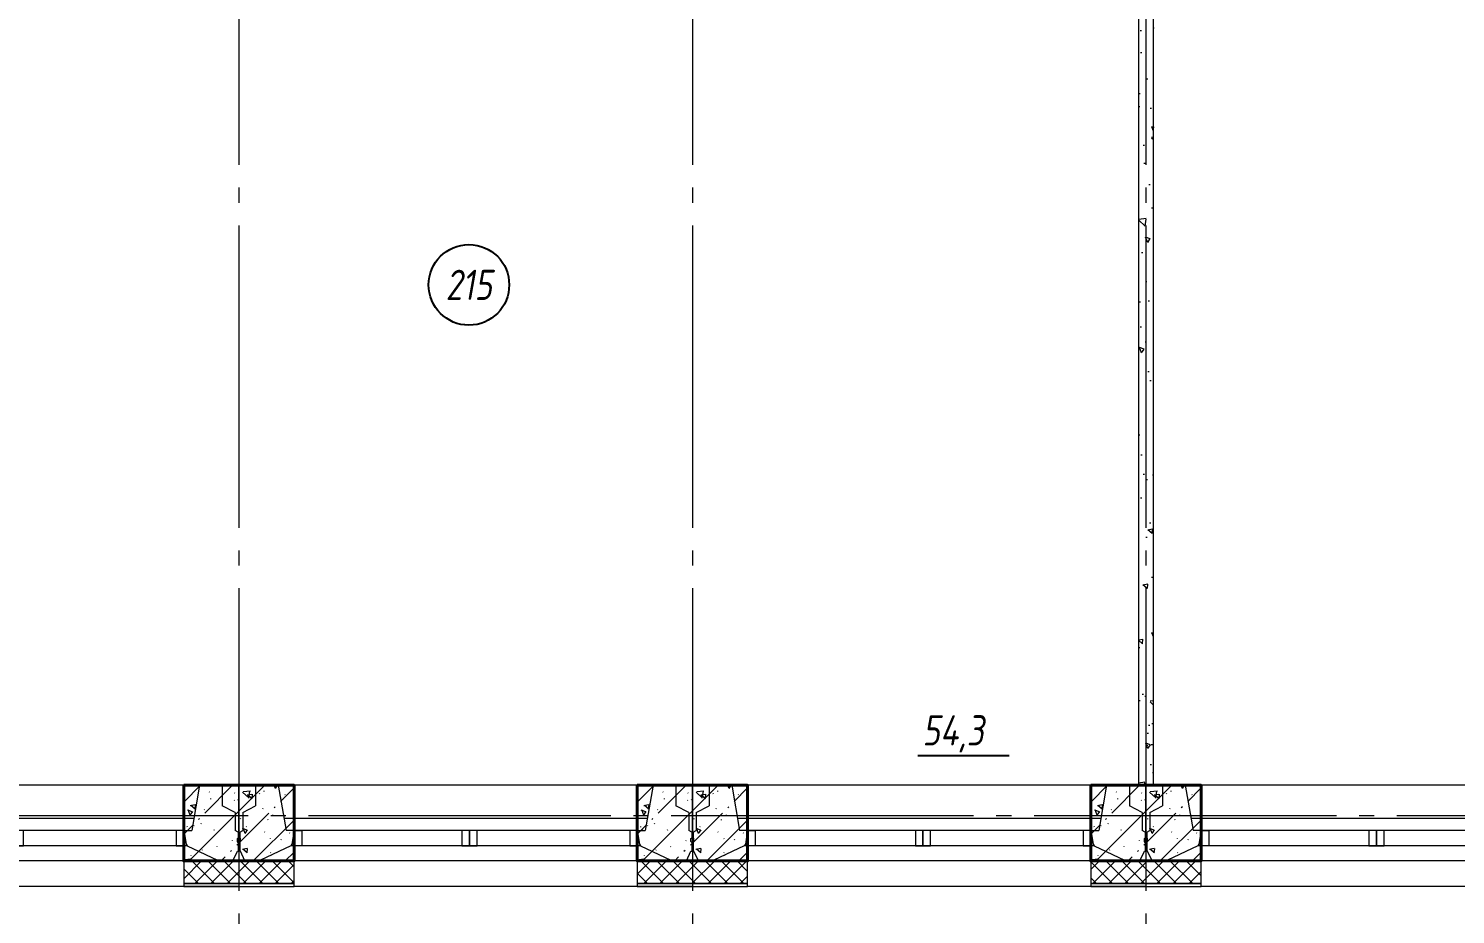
# Model space of a CAD drawing. Header units: millimetres. Extents: x -85420 to 1195317, y -69347 to 470418.
# Drawn here: x 455555 to 464994, y 8322 to 14181 of the extents above; entities that cross this region are included whole.
import ezdxf
from ezdxf import colors
from ezdxf.entities.mleader import LeaderData, LeaderLine
from ezdxf.enums import TextEntityAlignment as Align
from ezdxf.math import Vec2, Vec3

# ---------------------------------------------------------------- set-up
doc = ezdxf.new("R2010")
doc.units = ezdxf.units.MM
for name, pattern in [('GOST2.303 6', [12, 8, -1.5, 1, -1.5]), ('ГОСТ 2.303 5', [24, 20, -1.5, 1, -1.5]), ('осевая', [50.8, 31.75, -6.35, 6.35, -6.35])]:
    doc.linetypes.add(name, pattern=pattern)
for name, color, linetype, lineweight in [('!М_Перегородки_пеноблок', 7, 'Continuous', 20), ('+АР_Осевые линии', 252, 'GOST2.303 6', 9), ('АР_Окна', 4, 'Continuous', 9), ('АР_Отметки', 7, 'Continuous', 5), ('АР_Сущ Несущая стена', 250, 'Continuous', 50), ('АР_штриховка несущих стен', 250, 'Continuous', 0), ('СПДС_+АР_Стены', 250, 'Continuous', 20), ('стены', 7, 'Continuous', 40), ('ТОНКАЯ', 253, 'Continuous', 0), ('ЭКСПЛИКАЦИЯ', 7, 'Continuous', 5)]:
    doc.layers.add(name, color=color, linetype=linetype, lineweight=lineweight)
doc.layers.add('ОСИ', color=7, linetype='осевая', lineweight=13, true_color=0x999999)
doc.styles.add('ISOCPEUR', font='', dxfattribs={"height": 250})
doc.styles.add('ГОСТ 2.304', font='CS_Gost2304.shx', dxfattribs={"oblique": 10})
doc.styles.get('ISOCPEUR').set_extended_font_data('ISOCPEUR', italic=True)
pattern_1 = [(45, (0, 0), (-53.033009, 53.033009), []), (135, (0, 0), (-53.033009, -53.033009), [])]

# ---------------------------------------------------------------- blocks, each defined once
blk = doc.blocks.new('*U105')
at = {"lineweight": 15}
h = blk.add_hatch(dxfattribs=at)
h.set_pattern_fill('AR-CONC', color=256, scale=2, angle=90)
h.set_pattern_definition([(140, (1e-13, 1), (31.878, 364.37), [38.1, -419.1]), (85, (1e-13, 1), (-382.114, -70.487), [30.48, -335.281]), (190.4514, (2.66, 31.36), (-350.236, 293.882), [32.38, -356.18]), (136.184, (-101.6, 1), (84.085, 542.158), [57.15, -628.65]), (186.636, (-94.6, 46.2), (-494.852, 474.81), [48.57, -534.27]), (81.184, (-101.6, 1), (-494.85, 474.81), [45.72, -502.92]), (111, (-76.2, 51.8), (204.53, 303.229), [38.1, -419.1]), (56, (-76.2, 51.8), (-368.376, 123.604), [30.48, -335.28]), (161.4514, (-59.16, 77.07), (-163.846, 426.833), [32.38, -356.18]), (127.5, (1e-13, 1), (-169.11, 6.1772), [0, -331.216, 0, -340.36, 0, -336.55]), (97.5, (1e-13, 1), (-200.361, 133.6393), [0, -194.056, 0, -323.596, 0, -128.27]), (57.5, (1e-13, -112.28), (11.4575, 271.1812), [0, -127, 0, -396.24, 0, -525.78]), (47.5, (1e-13, -163.08), (-50.853, 296.258), [0, -165.1, 0, -263.144, 0, -373.38])])
edge = h.paths.add_edge_path()
edge.add_line((-100, 6320), (-100, 0))
edge.add_line((0, 6320), (-100, 6320))
edge.add_line((0, 0), (0, 6320))
edge.add_line((-100, 0), (0, 0))
at = {"linetype": 'ByBlock', "ltscale": 100, "transparency": 33554687}
blk.add_lwpolyline([(0, 0), (0, 6320), (-100, 6320), (-100, 0)], close=True, dxfattribs=at)
blk = doc.blocks.new('НП 3033')
at = {"layer": 'АР_Окна', "ltscale": 100}
for p, q in [((365, 500), (2635, 500)), ((365, 400), (2635, 400)), ((365, 300), (2635, 300)), ((365, 220), (2635, 220)), ((365, 0), (2635, 0))]:
    blk.add_line(p, q, dxfattribs=at)
for points in [[(365, 300), (365, 500), (365, 670), (2635, 670), (2635, 300)], [(365, 300), (415, 300), (415, 400), (365, 400)], [(1450, 400), (1425, 400), (1425, 300), (1450, 300), (1475, 300), (1475, 400), (1437.5, 400)], [(1500, 400), (1475, 400), (1475, 300), (1500, 300), (1525, 300), (1525, 400), (1487.5, 400)], [(2635, 300), (2585, 300), (2585, 400), (2635, 400)]]:
    blk.add_lwpolyline(points, dxfattribs=at)
at = {"layer": 'СПДС_+АР_Стены', "ltscale": 100}
for points in [[(0, 670), (0, 670), (365, 670), (365, 670)], [(3000, 670), (3000, 670), (2635, 670), (2635, 670)]]:
    blk.add_lwpolyline(points, dxfattribs=at)
at = {"layer": 'стены', "ltscale": 100}
for p, q in [((2960, 500), (2860, 500)), ((0, 0), (0, 0))]:
    blk.add_line(p, q, dxfattribs=at)
at = {"layer": 'стены', "lineweight": 30, "ltscale": 100}
blk.add_lwpolyline([(0, 0), (365, 0), (365, 500), (0, 500)], dxfattribs=at)
at = {"layer": 'стены', "ltscale": 100}
blk.add_lwpolyline([(3000, 500), (2635, 500), (2635, 0), (3000, 0)], dxfattribs=at)
blk = doc.blocks.new('обследование 2 этаж 1245')
at = {"layer": 'ТОНКАЯ', "ltscale": 100}
for p, q in [((15500, -62360), (13020, -62360)), ((15500, -62360), (15448, -62660)), ((15500, -62360), (15650, -62360)), ((15650, -62360), (15650, -62495)), ((15760, -62360), (15650, -62360)), ((15760, -62795), (15760, -62360)), ((15760, -62360), (15870, -62360)), ((15760, -62795), (15760, -62360)), ((16020, -62360), (15870, -62360)), ((15870, -62360), (15870, -62495)), ((18500, -62360), (16020, -62360)), ((16020, -62360), (16072, -62660)), ((18500, -62360), (18448, -62660)), ((18500, -62360), (18650, -62360)), ((18650, -62360), (18650, -62495)), ((18760, -62360), (18650, -62360)), ((18760, -62795), (18760, -62360)), ((18760, -62360), (18870, -62360)), ((18760, -62795), (18760, -62360)), ((19020, -62360), (18870, -62360)), ((18870, -62360), (18870, -62495)), ((21500, -62360), (19020, -62360)), ((19020, -62360), (19072, -62660)), ((21500, -62360), (21448, -62660)), ((21500, -62360), (21650, -62360)), ((21650, -62360), (21650, -62495)), ((21760, -62360), (21650, -62360)), ((21760, -62795), (21760, -62360)), ((21760, -62360), (21870, -62360)), ((21760, -62795), (21760, -62360)), ((22020, -62360), (21870, -62360)), ((21870, -62360), (21870, -62495)), ((24500, -62360), (22020, -62360)), ((22020, -62360), (22072, -62660)), ((15461.9, -62580), (13058.1, -62580)), ((15735, -62540), (15650, -62495)), ((15735, -62540), (15735, -62660)), ((15785, -62540), (15870, -62495)), ((15785, -62540), (15785, -62660)), ((18461.9, -62580), (16058.1, -62580)), ((18735, -62540), (18650, -62495)), ((18735, -62540), (18735, -62660)), ((18785, -62540), (18870, -62495)), ((18785, -62540), (18785, -62660)), ((21461.9, -62580), (19058.1, -62580)), ((21735, -62540), (21650, -62495)), ((21735, -62540), (21735, -62660)), ((21785, -62540), (21870, -62495)), ((21785, -62540), (21785, -62660)), ((24461.9, -62580), (22058.1, -62580)), ((15395, -62660), (13125, -62660)), ((15395, -62660), (15410, -62750)), ((15395, -62660), (15448, -62660)), ((15755, -62670), (15735, -62660)), ((15755, -62670), (15755, -62708)), ((15765, -62670), (15785, -62660)), ((15765, -62670), (15765, -62708)), ((16125, -62660), (16072, -62660)), ((16125, -62660), (16110, -62750)), ((18395, -62660), (16125, -62660)), ((18395, -62660), (18410, -62750)), ((18395, -62660), (18448, -62660)), ((18755, -62670), (18735, -62660)), ((18755, -62670), (18755, -62708)), ((18765, -62670), (18785, -62660)), ((18765, -62670), (18765, -62708)), ((19125, -62660), (19072, -62660)), ((19125, -62660), (19110, -62750)), ((21395, -62660), (19125, -62660)), ((21395, -62660), (21410, -62750)), ((21395, -62660), (21448, -62660)), ((21755, -62670), (21735, -62660)), ((21755, -62670), (21755, -62708)), ((21765, -62670), (21785, -62660)), ((21765, -62670), (21765, -62708)), ((22125, -62660), (22072, -62660)), ((22125, -62660), (22110, -62750)), ((24395, -62660), (22125, -62660)), ((15417, -62760), (13103, -62760)), ((15410, -62750), (15417, -62760)), ((15417, -62760), (15618, -62855)), ((15750, -62713), (15755, -62708)), ((15750, -62733), (15750, -62713)), ((15755, -62738), (15750, -62733)), ((15755, -62738), (15755, -62795)), ((15760, -62738), (15760, -62795)), ((15760, -62738), (15760, -62795)), ((15770, -62713), (15765, -62708)), ((15765, -62738), (15770, -62733)), ((15765, -62738), (15765, -62795)), ((15770, -62733), (15770, -62713)), ((16103, -62760), (15902, -62855)), ((16110, -62750), (16103, -62760)), ((18417, -62760), (16103, -62760)), ((18410, -62750), (18417, -62760)), ((18417, -62760), (18618, -62855)), ((18750, -62713), (18755, -62708)), ((18750, -62733), (18750, -62713)), ((18755, -62738), (18750, -62733)), ((18755, -62738), (18755, -62795)), ((18760, -62738), (18760, -62795)), ((18760, -62738), (18760, -62795)), ((18770, -62713), (18765, -62708)), ((18765, -62738), (18770, -62733)), ((18765, -62738), (18765, -62795)), ((18770, -62733), (18770, -62713)), ((19103, -62760), (18902, -62855)), ((19110, -62750), (19103, -62760)), ((21417, -62760), (19103, -62760)), ((21410, -62750), (21417, -62760)), ((21417, -62760), (21618, -62855)), ((21750, -62713), (21755, -62708)), ((21750, -62733), (21750, -62713)), ((21755, -62738), (21750, -62733)), ((21755, -62738), (21755, -62795)), ((21760, -62738), (21760, -62795)), ((21760, -62738), (21760, -62795)), ((21770, -62713), (21765, -62708)), ((21765, -62738), (21770, -62733)), ((21765, -62738), (21765, -62795)), ((21770, -62733), (21770, -62713)), ((22103, -62760), (21902, -62855)), ((22110, -62750), (22103, -62760)), ((24417, -62760), (22103, -62760)), ((15620, -62860), (12900, -62860)), ((15618, -62855), (15620, -62860)), ((15720, -62860), (15620, -62860)), ((15720, -62860), (15750, -62795)), ((15750, -62795), (15755, -62795)), ((15755, -62795), (15760, -62795)), ((15765, -62795), (15760, -62795)), ((15770, -62795), (15765, -62795)), ((15800, -62860), (15770, -62795)), ((15800, -62860), (15900, -62860)), ((15902, -62855), (15900, -62860)), ((18620, -62860), (15900, -62860)), ((18618, -62855), (18620, -62860)), ((18720, -62860), (18620, -62860)), ((18720, -62860), (18750, -62795)), ((18750, -62795), (18755, -62795)), ((18755, -62795), (18760, -62795)), ((18765, -62795), (18760, -62795)), ((18770, -62795), (18765, -62795)), ((18800, -62860), (18770, -62795)), ((18800, -62860), (18900, -62860)), ((18902, -62855), (18900, -62860)), ((21620, -62860), (18900, -62860)), ((21618, -62855), (21620, -62860)), ((21720, -62860), (21620, -62860)), ((21720, -62860), (21750, -62795)), ((21750, -62795), (21755, -62795)), ((21755, -62795), (21760, -62795)), ((21765, -62795), (21760, -62795)), ((21770, -62795), (21765, -62795)), ((21800, -62860), (21770, -62795)), ((21800, -62860), (21900, -62860)), ((21902, -62855), (21900, -62860)), ((24620, -62860), (21900, -62860))]:
    blk.add_line(p, q, dxfattribs=at)
blk = doc.blocks.new('A$C314F1C93')
at = {"layer": '+АР_Осевые линии', "linetype": 'ГОСТ 2.303 5', "lineweight": 0, "ltscale": 100}
for p, q in [((26540, 64752.7), (26540, -9752.2)), ((29540, 64752.7), (29540, -9752.2)), ((32540, 64752.7), (32540, -9752.2))]:
    blk.add_line(p, q, dxfattribs=at)
blk.add_lwpolyline([(-4200, -6350), (75280, -6350)], dxfattribs=at)
blk = doc.blocks.new('_DotSmall')
at = {"color": 0, "linetype": 'ByBlock', "const_width": 0.5}
blk.add_lwpolyline([(-0.0625, 0, 1), (0.0625, 0, 1)], format="xyb", close=True, dxfattribs=at)

msp = doc.modelspace()

# ---------------------------------------------------------------- block references
at = {"layer": 'ОСИ', "ltscale": 40}
msp.add_blockref('A$C314F1C93', (430406.4, 15326.4, 0), dxfattribs=at)

# ---------------------------------------------------------------- next in the draw order: hatches: boundary and pattern name
at = {"layer": 'АР_штриховка несущих стен', "lineweight": 0}
h = msp.add_hatch(dxfattribs=at)
h.set_pattern_fill('FP_1', color=256, angle=90, style=0, pattern_type=2)
h.set_pattern_definition([(225, (235303.74, 397242.94), (212.13203, -212.13203), [300, -50, 10, -50]), (225, (235091.74, 397242.94), (212.13203, -212.13203), []), (140, (235303.74, 397242.94), (31.37587, 358.6306), [37.5, -412.5]), (85, (235303.74, 397242.94), (-376.09568, -69.3761), [30, -330]), (190.451, (235306.35, 397272.82), (-344.71734, 289.2568), [31.87, -350.571]), (136.184, (235203.74, 397242.94), (82.7615, 533.61997), [56.25, -618.75]), (186.636, (235210.64, 397287.4), (-487.0622, 467.3284), [47.805, -525.856]), (81.184, (235203.74, 397242.94), (-487.05805, 467.33264), [45, -495]), (111, (235228.74, 397292.94), (201.30952, 298.45407), [37.5, -412.5]), (56, (235228.74, 397292.94), (-362.5749, 121.6571), [30, -330]), (161.451, (235245.5, 397317.8), (-161.2621, 420.11198), [31.87, -350.571]), (127.5, (235303.74, 397242.94), (-166.446927, 6.079928), [3.353, -322.647, 3.353, -331.647, -331.25]), (127.5, (235303.74, 397242.94), (-166.446927, 6.079928), [-661, 3.353, -327.897]), (97.5, (235303.74, 397242.94), (-197.205856, 131.53477), [3.353, -187.647, 3.353, -315.147, -126.25]), (97.5, (235303.74, 397242.94), (-197.205856, 131.53477), [-509.5, 3.353, -122.897]), (57.5, (235303.74, 397131.44), (11.277436, 266.91122), [3.353, -121.647, 3.353, -386.647, -517.5]), (57.5, (235303.74, 397131.44), (11.277436, 266.91122), [-515, 3.353, -514.147]), (47.5, (235303.74, 397081.44), (-50.05249, 291.59308), [3.353, -159.147, 3.353, -255.647, -367.5]), (47.5, (235303.74, 397081.44), (-50.05249, 291.59308), [-421.5, 3.353, -364.147])])
h.paths.add_polyline_path([(456581.4, 8676.4), (457311.4, 8676.4), (457311.4, 9176.4), (456581.4, 9176.4)])
h = msp.add_hatch(dxfattribs=at)
h.set_pattern_fill('FP_1', color=256, angle=90, style=0, pattern_type=2)
h.set_pattern_definition([(225, (238303.74, 397242.94), (212.13203, -212.13203), [300, -50, 10, -50]), (225, (238091.74, 397242.94), (212.13203, -212.13203), []), (140, (238303.74, 397242.94), (31.37587, 358.6306), [37.5, -412.5]), (85, (238303.74, 397242.94), (-376.09568, -69.3761), [30, -330]), (190.451, (238306.35, 397272.82), (-344.71734, 289.2568), [31.87, -350.571]), (136.184, (238203.74, 397242.94), (82.7615, 533.61997), [56.25, -618.75]), (186.636, (238210.64, 397287.4), (-487.0622, 467.3284), [47.805, -525.856]), (81.184, (238203.74, 397242.94), (-487.05805, 467.33264), [45, -495]), (111, (238228.74, 397292.94), (201.30952, 298.45407), [37.5, -412.5]), (56, (238228.74, 397292.94), (-362.5749, 121.6571), [30, -330]), (161.451, (238245.5, 397317.8), (-161.2621, 420.11198), [31.87, -350.571]), (127.5, (238303.74, 397242.94), (-166.446927, 6.079928), [3.353, -322.647, 3.353, -331.647, -331.25]), (127.5, (238303.74, 397242.94), (-166.446927, 6.079928), [-661, 3.353, -327.897]), (97.5, (238303.74, 397242.94), (-197.205856, 131.53477), [3.353, -187.647, 3.353, -315.147, -126.25]), (97.5, (238303.74, 397242.94), (-197.205856, 131.53477), [-509.5, 3.353, -122.897]), (57.5, (238303.74, 397131.44), (11.277436, 266.91122), [3.353, -121.647, 3.353, -386.647, -517.5]), (57.5, (238303.74, 397131.44), (11.277436, 266.91122), [-515, 3.353, -514.147]), (47.5, (238303.74, 397081.44), (-50.05249, 291.59308), [3.353, -159.147, 3.353, -255.647, -367.5]), (47.5, (238303.74, 397081.44), (-50.05249, 291.59308), [-421.5, 3.353, -364.147])])
h.paths.add_polyline_path([(459581.4, 8676.4), (460311.4, 8676.4), (460311.4, 9176.4), (459581.4, 9176.4)])
h = msp.add_hatch(dxfattribs=at)
h.set_pattern_fill('FP_1', color=256, angle=90, style=0, pattern_type=2)
h.set_pattern_definition([(225, (241303.74, 397242.94), (212.13203, -212.13203), [300, -50, 10, -50]), (225, (241091.74, 397242.94), (212.13203, -212.13203), []), (140, (241303.74, 397242.94), (31.37587, 358.6306), [37.5, -412.5]), (85, (241303.74, 397242.94), (-376.09568, -69.3761), [30, -330]), (190.451, (241306.35, 397272.82), (-344.71734, 289.2568), [31.87, -350.571]), (136.184, (241203.74, 397242.94), (82.7615, 533.61997), [56.25, -618.75]), (186.636, (241210.64, 397287.4), (-487.0622, 467.3284), [47.805, -525.856]), (81.184, (241203.74, 397242.94), (-487.05805, 467.33264), [45, -495]), (111, (241228.74, 397292.94), (201.30952, 298.45407), [37.5, -412.5]), (56, (241228.74, 397292.94), (-362.5749, 121.6571), [30, -330]), (161.451, (241245.5, 397317.8), (-161.2621, 420.11198), [31.87, -350.571]), (127.5, (241303.74, 397242.94), (-166.446927, 6.079928), [3.353, -322.647, 3.353, -331.647, -331.25]), (127.5, (241303.74, 397242.94), (-166.446927, 6.079928), [-661, 3.353, -327.897]), (97.5, (241303.74, 397242.94), (-197.205856, 131.53477), [3.353, -187.647, 3.353, -315.147, -126.25]), (97.5, (241303.74, 397242.94), (-197.205856, 131.53477), [-509.5, 3.353, -122.897]), (57.5, (241303.74, 397131.44), (11.277436, 266.91122), [3.353, -121.647, 3.353, -386.647, -517.5]), (57.5, (241303.74, 397131.44), (11.277436, 266.91122), [-515, 3.353, -514.147]), (47.5, (241303.74, 397081.44), (-50.05249, 291.59308), [3.353, -159.147, 3.353, -255.647, -367.5]), (47.5, (241303.74, 397081.44), (-50.05249, 291.59308), [-421.5, 3.353, -364.147])])
h.paths.add_polyline_path([(462581.4, 8676.4), (463311.4, 8676.4), (463311.4, 9176.4), (462581.4, 9176.4)])
at = {"layer": 'СПДС_+АР_Стены', "lineweight": 9, "ltscale": 100}
h = msp.add_hatch(dxfattribs=at)
h.set_pattern_fill('НЕМЕТАЛЛИЧЕСКИЕ МАТЕРИАЛЫ', color=256, scale=30, style=0, pattern_type=2)
h.set_pattern_definition(pattern_1)
h.paths.add_polyline_path([(456581.4, 8526.4), (457311.4, 8526.4), (457311.4, 8676.4), (456581.4, 8676.4)], flags=0)
h = msp.add_hatch(dxfattribs=at)
h.set_pattern_fill('НЕМЕТАЛЛИЧЕСКИЕ МАТЕРИАЛЫ', color=256, scale=30, style=0, pattern_type=2)
h.set_pattern_definition(pattern_1)
h.paths.add_polyline_path([(459581.4, 8526.4), (460311.4, 8526.4), (460311.4, 8676.4), (459581.4, 8676.4)], flags=0)
h = msp.add_hatch(dxfattribs=at)
h.set_pattern_fill('НЕМЕТАЛЛИЧЕСКИЕ МАТЕРИАЛЫ', color=256, scale=30, style=0, pattern_type=2)
h.set_pattern_definition(pattern_1)
h.paths.add_polyline_path([(462581.4, 8526.4), (463311.4, 8526.4), (463311.4, 8676.4), (462581.4, 8676.4)], flags=0)

# ---------------------------------------------------------------- next in the draw order: linework, layer by layer
at = {"layer": 'СПДС_+АР_Стены', "ltscale": 100}
for points in [[(456581.4, 8526.4), (457311.4, 8526.4), (457311.4, 8676.4), (456581.4, 8676.4), (456581.4, 8526.4)], [(459581.4, 8526.4), (460311.4, 8526.4), (460311.4, 8676.4), (459581.4, 8676.4), (459581.4, 8526.4)], [(462581.4, 8526.4), (463311.4, 8526.4), (463311.4, 8676.4), (462581.4, 8676.4), (462581.4, 8526.4)], [(457311.4, 8526.4), (456581.4, 8526.4), (456581.4, 8506.4), (457311.4, 8506.4), (457311.4, 8526.4)], [(460311.4, 8526.4), (459581.4, 8526.4), (459581.4, 8506.4), (460311.4, 8506.4), (460311.4, 8526.4)], [(463311.4, 8526.4), (462581.4, 8526.4), (462581.4, 8506.4), (463311.4, 8506.4), (463311.4, 8526.4)]]:
    msp.add_lwpolyline(points, close=True, dxfattribs=at)
at = {"layer": 'стены', "ltscale": 100, "elevation": 0}
for points in [[(456581.4, 9176.4), (457311.4, 9176.4), (457311.4, 8676.4), (456581.4, 8676.4)], [(459581.4, 9176.4), (460311.4, 9176.4), (460311.4, 8676.4), (459581.4, 8676.4)], [(462581.4, 9176.4), (463311.4, 9176.4), (463311.4, 8676.4), (462581.4, 8676.4)]]:
    msp.add_lwpolyline(points, close=True, dxfattribs=at)
at = {"layer": 'ЭКСПЛИКАЦИЯ', "linetype": 'Continuous', "lineweight": 25, "ltscale": 100}
msp.add_line((461437.2, 9372.8), (462042.2, 9372.8), dxfattribs=at)
msp.add_circle((458467.5, 12485.7), 266.7, dxfattribs=at)

# ---------------------------------------------------------------- next in the draw order: block references
at = {"layer": '!М_Перегородки_пеноблок'}
msp.add_blockref('*U105', (462996.4, 9176.4, 0), dxfattribs=at)
at = {"layer": 'АР_Сущ Несущая стена', "rotation": 180}
for p in [(456946.4, 9176.4, 0), (459946.4, 9176.4, 0), (462946.4, 9176.4, 0), (465946.4, 9176.4, 0)]:
    msp.add_blockref('НП 3033', p, dxfattribs=at)
at = {"layer": 'ТОНКАЯ', "ltscale": 200}
msp.add_blockref('обследование 2 этаж 1245', (441186.4, 71536.4, 0), dxfattribs=at)

# ---------------------------------------------------------------- next in the draw order: texts
at = {"layer": 'ЭКСПЛИКАЦИЯ', "linetype": 'Continuous', "lineweight": 25, "ltscale": 100, "style": 'ГОСТ 2.304', "oblique": 10}
msp.add_text('215', height=200, dxfattribs=at).set_placement((458467.5, 12485.7), align=Align.MIDDLE_CENTER)
msp.add_text('54,3', height=200, dxfattribs=at).set_placement((461467.2, 9639.5), align=Align.TOP_LEFT)

# ---------------------------------------------------------------- next in the draw order: leaders
at = {"layer": 'АР_Отметки', "lineweight": 9}
ml = msp.add_multileader_mtext('Standard', dxfattribs=at)
ml.set_content('+2,410', color=256, style='ISOCPEUR')
ml.set_leader_properties(color=256, linetype='Continuous', lineweight=-1)
ml.set_arrow_properties(name='DOTSMALL')
ml.build(insert=Vec2(0, 0))
ml.multileader.update_dxf_attribs({"has_text_frame": 1, "text_left_attachment_type": 4, "text_right_attachment_type": 4, "dogleg_length": 100, "arrow_head_size": 180})
ctx = ml.context
ctx.base_point, ctx.char_height, ctx.arrow_head_size, ctx.landing_gap_size, ctx.plane_origin = Vec3(703103, 29209.7), 250, 180, 50, Vec3(700941.8, 28618.5)
ctx.left_attachment, ctx.right_attachment = 4, 4
notes = []
notes.append((ctx, [(0, (0, 0, 0), (0, 0), (1, 0), 1, [])]))
ctx.mtext.insert, ctx.mtext.width, ctx.mtext.line_spacing_style, ctx.mtext.flow_direction = Vec3(703153, 29543.1), 852.697, 2, 5
ml = msp.add_multileader_mtext('Standard', dxfattribs=at)
ml.set_content('+2,410', color=256, style='ISOCPEUR')
ml.set_leader_properties(color=256, linetype='Continuous', lineweight=-1)
ml.set_arrow_properties(name='DOTSMALL')
ml.build(insert=Vec2(0, 0))
ml.multileader.update_dxf_attribs({"has_text_frame": 1, "text_left_attachment_type": 4, "text_right_attachment_type": 4, "dogleg_length": 100, "arrow_head_size": 180})
ctx = ml.context
ctx.base_point, ctx.char_height, ctx.arrow_head_size, ctx.landing_gap_size, ctx.plane_origin = Vec3(703103, 29209.7), 250, 180, 50, Vec3(700941.8, 28618.5)
ctx.left_attachment, ctx.right_attachment = 4, 4
notes.append((ctx, [(0, (0, 0, 0), (0, 0), (1, 0), 1, [])]))
ctx.mtext.insert, ctx.mtext.width, ctx.mtext.line_spacing_style, ctx.mtext.flow_direction = Vec3(703153, 29543.1), 852.697, 2, 5
ml = msp.add_multileader_mtext('Standard', dxfattribs=at)
ml.set_content('+3,950', color=256, style='ISOCPEUR')
ml.set_leader_properties(color=256, linetype='Continuous', lineweight=-1)
ml.set_arrow_properties(name='DOTSMALL')
ml.build(insert=Vec2(0, 0))
ml.multileader.update_dxf_attribs({"has_text_frame": 1, "text_left_attachment_type": 4, "text_right_attachment_type": 4, "dogleg_length": 100, "arrow_head_size": 180})
ctx = ml.context
ctx.base_point, ctx.char_height, ctx.arrow_head_size, ctx.landing_gap_size, ctx.plane_origin = Vec3(701417.3, 23704), 250, 180, 50, Vec3(701335.9, 22436.5)
ctx.left_attachment, ctx.right_attachment = 4, 4
notes.append((ctx, [(0, (0, 0, 0), (0, 0), (1, 0), 1, [])]))
ctx.mtext.insert, ctx.mtext.width, ctx.mtext.line_spacing_style, ctx.mtext.flow_direction = Vec3(701467.3, 24037.4), 852.697, 2, 5
ml = msp.add_multileader_mtext('Standard', dxfattribs=at)
ml.set_content('+3,950', color=256, style='ISOCPEUR')
ml.set_leader_properties(color=256, linetype='Continuous', lineweight=-1)
ml.set_arrow_properties(name='DOTSMALL')
ml.build(insert=Vec2(0, 0))
ml.multileader.update_dxf_attribs({"has_text_frame": 1, "text_left_attachment_type": 4, "text_right_attachment_type": 4, "dogleg_length": 100, "arrow_head_size": 180})
ctx = ml.context
ctx.base_point, ctx.char_height, ctx.arrow_head_size, ctx.landing_gap_size, ctx.plane_origin = Vec3(701417.3, 23704), 250, 180, 50, Vec3(701335.9, 22436.5)
ctx.left_attachment, ctx.right_attachment = 4, 4
notes.append((ctx, [(0, (0, 0, 0), (0, 0), (1, 0), 1, [])]))
ctx.mtext.insert, ctx.mtext.width, ctx.mtext.line_spacing_style, ctx.mtext.flow_direction = Vec3(701467.3, 24037.4), 852.697, 2, 5
for ctx, leaders in notes:
    for number, flags, end, landing, length, lines in leaders:
        leader = LeaderData()
        leader.index, (leader.has_last_leader_line, leader.has_dogleg_vector, leader.attachment_direction) = number, flags
        leader.last_leader_point, leader.dogleg_vector, leader.dogleg_length = Vec3(end), Vec3(landing), length
        for number, points, colour, breaks in lines:
            line = LeaderLine()
            line.index, line.vertices, line.color, line.breaks = number, Vec3.list(points), colors.encode_raw_color(colour), breaks
            leader.lines.append(line)
        ctx.leaders.append(leader)

doc.saveas('drawing.dxf')
